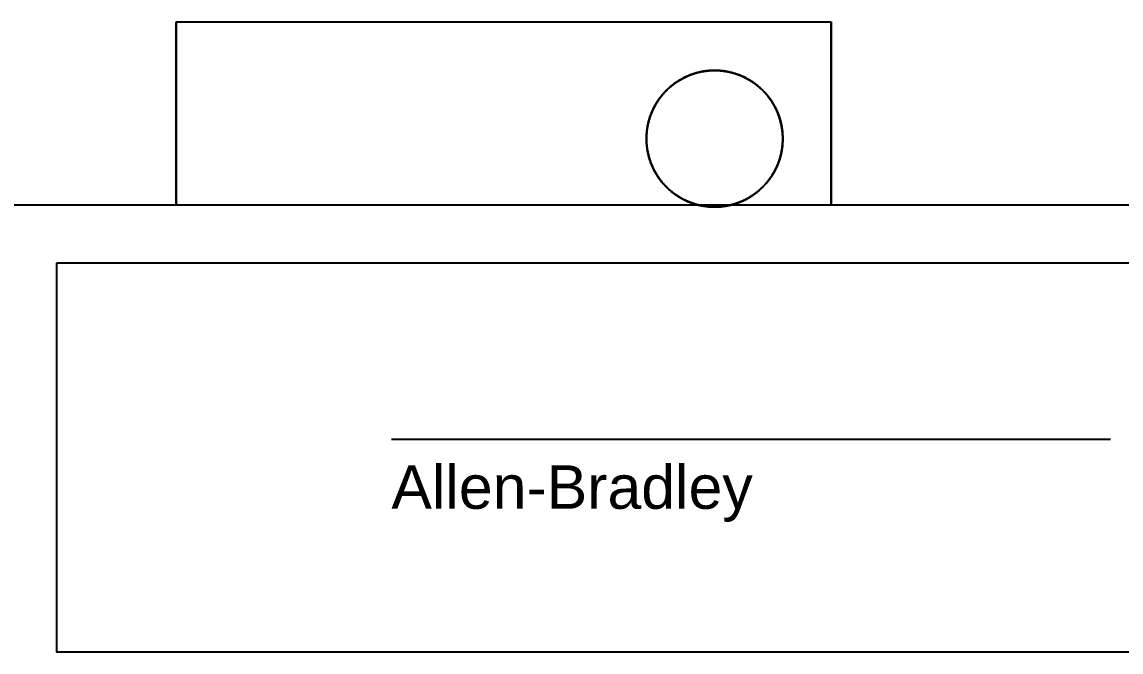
# Paper-space layout 'Sample Network Drawing - A1 Sheet' of a CAD drawing. Extents: x 49 to 806, y 22 to 564.
# Drawn here: x 581.065 to 585.091, y 134.538 to 136.845 of the extents above; entities that cross this region are included whole.
import ezdxf

# ---------------------------------------------------------------- set-up
doc = ezdxf.new("R2010")
doc.units = 0
doc.layers.add('N-EQPM-EXST', color=252, linetype='Continuous', lineweight=25)
doc.styles.get("Standard").update_dxf_attribs({"font": 'arial.ttf'})

psp = doc.layouts.new('Sample Network Drawing - A1 Sheet')

# ---------------------------------------------------------------- linework, layer by layer
at = {"layer": 'N-EQPM-EXST'}
for p, q in [((581.6297, 136.8452), (584.0297, 136.8452)), ((581.6297, 136.8452), (581.6297, 136.1752)), ((581.6297, 136.8452), (584.0297, 136.8452)), ((581.6297, 136.8452), (584.0297, 136.8452)), ((581.6297, 136.8452), (581.6297, 136.8452)), ((581.6297, 136.1752), (581.6297, 136.8452)), ((581.6297, 136.8452), (584.0297, 136.8452)), ((581.6297, 136.1752), (581.6297, 136.8452)), ((581.6297, 136.8452), (581.6297, 136.8452)), ((581.6297, 136.8452), (581.6297, 136.1752)), ((584.0297, 136.8452), (584.0297, 136.1752)), ((584.0297, 136.8452), (584.0297, 136.8452)), ((584.0297, 136.1752), (584.0297, 136.8452)), ((584.0297, 136.8452), (584.0297, 136.1752)), ((584.0297, 136.8452), (584.0297, 136.8452)), ((584.0297, 136.1752), (584.0297, 136.8452)), ((580.5297, 136.1752), (581.6297, 136.1752)), ((580.5297, 136.1752), (581.6297, 136.1752)), ((580.9797, 136.1752), (587.5297, 136.1752)), ((580.9797, 136.1752), (587.5297, 136.1752)), ((581.6297, 136.1752), (583.5415, 136.1752)), ((581.6297, 136.1752), (581.6297, 136.1752)), ((581.6297, 136.1752), (583.5415, 136.1752)), ((581.6297, 136.1752), (581.6297, 136.1752)), ((583.5415, 136.1752), (583.663, 136.1752)), ((583.5415, 136.1752), (583.663, 136.1752)), ((583.663, 136.1752), (584.0297, 136.1752)), ((583.663, 136.1752), (584.0297, 136.1752)), ((584.0297, 136.1752), (585.1297, 136.1752)), ((584.0297, 136.1752), (584.0297, 136.1752)), ((584.0297, 136.1752), (584.0297, 136.1752)), ((584.0297, 136.1752), (585.1297, 136.1752))]:
    psp.add_line(p, q, dxfattribs=at)
at = {"layer": 'N-EQPM-EXST', "flags": 128}
for points in [[(583.852, 136.4177), (583.852, 136.4205), (583.8519, 136.4233), (583.8518, 136.4262), (583.8517, 136.429), (583.8515, 136.4318), (583.8514, 136.4346), (583.8512, 136.4374), (583.8509, 136.4402), (583.8507, 136.4431), (583.8503, 136.4459), (583.85, 136.4487), (583.8497, 136.4515), (583.8492, 136.4543), (583.8488, 136.4571), (583.8484, 136.4599), (583.8479, 136.4626), (583.8474, 136.4654), (583.8468, 136.4682), (583.8462, 136.471), (583.8456, 136.4737), (583.8449, 136.4765), (583.8443, 136.4792), (583.8436, 136.4819), (583.8428, 136.4846), (583.8421, 136.4874), (583.8412, 136.4901), (583.8404, 136.4928), (583.8395, 136.4955), (583.8387, 136.4982), (583.8378, 136.5008), (583.8368, 136.5035), (583.8358, 136.5061), (583.8348, 136.5088), (583.8337, 136.5114), (583.8327, 136.514), (583.8316, 136.5166), (583.8304, 136.5192), (583.8293, 136.5218), (583.8281, 136.5243), (583.8269, 136.5269), (583.8256, 136.5294), (583.8243, 136.5319), (583.8231, 136.5344), (583.8217, 136.5369), (583.8204, 136.5394), (583.819, 136.5419), (583.8176, 136.5443), (583.8161, 136.5467), (583.8146, 136.5492), (583.8131, 136.5515), (583.8116, 136.5539), (583.8101, 136.5563), (583.8085, 136.5586), (583.8069, 136.5609), (583.8052, 136.5633), (583.8036, 136.5656), (583.8019, 136.5678), (583.8002, 136.57), (583.7985, 136.5723), (583.7967, 136.5745), (583.7949, 136.5767), (583.7931, 136.5788), (583.7913, 136.581), (583.7895, 136.5831), (583.7876, 136.5852), (583.7856, 136.5873), (583.7837, 136.5894), (583.7818, 136.5914), (583.7798, 136.5934), (583.7778, 136.5955), (583.7758, 136.5974), (583.7737, 136.5994), (583.7717, 136.6013), (583.7696, 136.6032), (583.7675, 136.6051), (583.7654, 136.6069), (583.7632, 136.6088), (583.7611, 136.6106), (583.7589, 136.6124), (583.7567, 136.6141), (583.7544, 136.6159), (583.7522, 136.6176), (583.7499, 136.6193), (583.7476, 136.6209), (583.7454, 136.6226), (583.743, 136.6242), (583.7407, 136.6257), (583.7383, 136.6273), (583.7359, 136.6288), (583.7335, 136.6303), (583.7312, 136.6318), (583.7287, 136.6332), (583.7263, 136.6346), (583.7238, 136.636), (583.7214, 136.6374), (583.7188, 136.6387), (583.7164, 136.6401), (583.7139, 136.6413), (583.7113, 136.6426), (583.7088, 136.6438), (583.7062, 136.6449), (583.7036, 136.6461), (583.701, 136.6473), (583.6984, 136.6484), (583.6958, 136.6494), (583.6932, 136.6505), (583.6906, 136.6515), (583.6879, 136.6525), (583.6853, 136.6534), (583.6826, 136.6544), (583.6799, 136.6553), (583.6772, 136.6561), (583.6746, 136.6569), (583.6718, 136.6578), (583.6691, 136.6585), (583.6664, 136.6593), (583.6637, 136.66), (583.6609, 136.6607), (583.6582, 136.6613), (583.6554, 136.6619), (583.6527, 136.6625), (583.6499, 136.6631), (583.6471, 136.6636), (583.6443, 136.6641), (583.6416, 136.6645), (583.6388, 136.665), (583.636, 136.6654), (583.6332, 136.6657), (583.6304, 136.6661), (583.6276, 136.6664), (583.6248, 136.6667), (583.622, 136.6669), (583.6192, 136.6671), (583.6163, 136.6672), (583.6135, 136.6674), (583.6107, 136.6675), (583.6079, 136.6676), (583.6051, 136.6677), (583.6022, 136.6677), (583.5994, 136.6677), (583.5966, 136.6676), (583.5938, 136.6675), (583.591, 136.6674), (583.5881, 136.6672), (583.5853, 136.6671), (583.5825, 136.6669), (583.5797, 136.6667), (583.5769, 136.6664), (583.5741, 136.6661), (583.5713, 136.6657), (583.5685, 136.6654), (583.5657, 136.665), (583.5629, 136.6645), (583.5601, 136.6641), (583.5573, 136.6636), (583.5546, 136.6631), (583.5518, 136.6625), (583.549, 136.6619), (583.5463, 136.6613), (583.5435, 136.6607), (583.5408, 136.66), (583.538, 136.6593), (583.5353, 136.6585), (583.5326, 136.6578), (583.5299, 136.6569), (583.5272, 136.6561), (583.5245, 136.6553), (583.5218, 136.6544), (583.5192, 136.6534), (583.5165, 136.6525), (583.5139, 136.6515), (583.5112, 136.6505), (583.5086, 136.6494), (583.506, 136.6484), (583.5034, 136.6473), (583.5008, 136.6461), (583.4982, 136.6449), (583.4957, 136.6438), (583.4932, 136.6426), (583.4906, 136.6413), (583.4881, 136.6401), (583.4856, 136.6387), (583.4831, 136.6374), (583.4806, 136.636), (583.4782, 136.6346), (583.4757, 136.6332), (583.4733, 136.6318), (583.4709, 136.6303), (583.4685, 136.6288), (583.4661, 136.6273), (583.4638, 136.6257), (583.4614, 136.6242), (583.4591, 136.6226), (583.4568, 136.6209), (583.4545, 136.6193), (583.4523, 136.6176), (583.45, 136.6159), (583.4478, 136.6141), (583.4456, 136.6124), (583.4434, 136.6106), (583.4412, 136.6088), (583.4391, 136.6069), (583.4369, 136.6051), (583.4348, 136.6032), (583.4328, 136.6013), (583.4307, 136.5994), (583.4286, 136.5974), (583.4266, 136.5955), (583.4247, 136.5934), (583.4227, 136.5914), (583.4207, 136.5894), (583.4188, 136.5873), (583.4169, 136.5852), (583.415, 136.5831), (583.4132, 136.581), (583.4113, 136.5788), (583.4095, 136.5767), (583.4077, 136.5745), (583.406, 136.5723), (583.4042, 136.57), (583.4025, 136.5678), (583.4009, 136.5656), (583.3992, 136.5633), (583.3976, 136.5609), (583.396, 136.5586), (583.3944, 136.5563), (583.3928, 136.5539), (583.3913, 136.5515), (583.3898, 136.5492), (583.3884, 136.5467), (583.3869, 136.5443), (583.3855, 136.5419), (583.3841, 136.5394), (583.3827, 136.5369), (583.3814, 136.5344), (583.3801, 136.5319), (583.3788, 136.5294), (583.3776, 136.5269), (583.3764, 136.5243), (583.3752, 136.5218), (583.374, 136.5192), (583.3729, 136.5166), (583.3718, 136.514), (583.3707, 136.5114), (583.3697, 136.5088), (583.3687, 136.5061), (583.3677, 136.5035), (583.3667, 136.5008), (583.3658, 136.4982), (583.3649, 136.4955), (583.364, 136.4928), (583.3632, 136.4901), (583.3624, 136.4874), (583.3616, 136.4846), (583.3609, 136.4819), (583.3602, 136.4792), (583.3595, 136.4765), (583.3589, 136.4737), (583.3582, 136.471), (583.3576, 136.4682), (583.3571, 136.4654), (583.3566, 136.4626), (583.3561, 136.4599), (583.3556, 136.4571), (583.3552, 136.4543), (583.3548, 136.4515), (583.3544, 136.4487), (583.3541, 136.4459), (583.3538, 136.4431), (583.3535, 136.4402), (583.3533, 136.4374), (583.353, 136.4346), (583.3529, 136.4318), (583.3528, 136.429), (583.3526, 136.4262), (583.3525, 136.4233), (583.3525, 136.4205), (583.3525, 136.4177), (583.3525, 136.4149), (583.3525, 136.412), (583.3526, 136.4092), (583.3528, 136.4064), (583.3529, 136.4036), (583.353, 136.4008), (583.3533, 136.3979), (583.3535, 136.3951), (583.3538, 136.3923), (583.3541, 136.3895), (583.3544, 136.3867), (583.3548, 136.3839), (583.3552, 136.3811), (583.3556, 136.3783), (583.3561, 136.3755), (583.3566, 136.3727), (583.3571, 136.3699), (583.3576, 136.3672), (583.3582, 136.3644), (583.3589, 136.3617), (583.3595, 136.3589), (583.3602, 136.3562), (583.3609, 136.3534), (583.3616, 136.3507), (583.3624, 136.348), (583.3632, 136.3453), (583.364, 136.3426), (583.3649, 136.3399), (583.3658, 136.3372), (583.3667, 136.3346), (583.3677, 136.3319), (583.3687, 136.3292), (583.3697, 136.3266), (583.3707, 136.324), (583.3718, 136.3214), (583.3729, 136.3188), (583.374, 136.3162), (583.3752, 136.3136), (583.3764, 136.311), (583.3776, 136.3085), (583.3788, 136.3059), (583.3801, 136.3034), (583.3814, 136.3009), (583.3827, 136.2984), (583.3841, 136.296), (583.3855, 136.2935), (583.3869, 136.2911), (583.3884, 136.2886), (583.3898, 136.2862), (583.3913, 136.2838), (583.3928, 136.2814), (583.3944, 136.2791), (583.396, 136.2768), (583.3976, 136.2744), (583.3992, 136.2721), (583.4009, 136.2698), (583.4025, 136.2676), (583.4042, 136.2653), (583.406, 136.2631), (583.4077, 136.2609), (583.4095, 136.2587), (583.4113, 136.2565), (583.4132, 136.2544), (583.415, 136.2522), (583.4169, 136.2501), (583.4188, 136.2481), (583.4207, 136.246), (583.4227, 136.2439), (583.4247, 136.2419), (583.4266, 136.2399), (583.4286, 136.2379), (583.4307, 136.236), (583.4328, 136.2341), (583.4348, 136.2322), (583.4369, 136.2303), (583.4391, 136.2284), (583.4412, 136.2266), (583.4434, 136.2248), (583.4456, 136.223), (583.4478, 136.2212), (583.45, 136.2195), (583.4523, 136.2178), (583.4545, 136.2161), (583.4568, 136.2145), (583.4591, 136.2128), (583.4614, 136.2112), (583.4638, 136.2096), (583.4661, 136.2081), (583.4685, 136.2065), (583.4709, 136.2051), (583.4733, 136.2036), (583.4757, 136.2021), (583.4782, 136.2007), (583.4806, 136.1993), (583.4831, 136.198), (583.4856, 136.1966), (583.4881, 136.1953), (583.4906, 136.194), (583.4932, 136.1928), (583.4957, 136.1916), (583.4982, 136.1904), (583.5008, 136.1892), (583.5034, 136.1881), (583.506, 136.187), (583.5086, 136.1859), (583.5112, 136.1849), (583.5139, 136.1839), (583.5165, 136.1829), (583.5192, 136.1819), (583.5218, 136.181), (583.5245, 136.1801), (583.5272, 136.1792), (583.5299, 136.1784), (583.5326, 136.1776), (583.5353, 136.1768), (583.538, 136.1761), (583.5408, 136.1754), (583.5435, 136.1747), (583.5463, 136.1741), (583.549, 136.1734), (583.5518, 136.1728), (583.5546, 136.1723), (583.5573, 136.1718), (583.5601, 136.1713), (583.5629, 136.1708), (583.5657, 136.1704), (583.5685, 136.17), (583.5713, 136.1696), (583.5741, 136.1693), (583.5769, 136.169), (583.5797, 136.1687), (583.5825, 136.1685), (583.5853, 136.1683), (583.5881, 136.1681), (583.591, 136.1679), (583.5938, 136.1678), (583.5966, 136.1678), (583.5994, 136.1677), (583.6022, 136.1677), (583.6051, 136.1677), (583.6079, 136.1678), (583.6107, 136.1678), (583.6135, 136.1679), (583.6163, 136.1681), (583.6192, 136.1683), (583.622, 136.1685), (583.6248, 136.1687), (583.6276, 136.169), (583.6304, 136.1693), (583.6332, 136.1696), (583.636, 136.17), (583.6388, 136.1704), (583.6416, 136.1708), (583.6443, 136.1713), (583.6471, 136.1718), (583.6499, 136.1723), (583.6527, 136.1728), (583.6554, 136.1734), (583.6582, 136.1741), (583.6609, 136.1747), (583.6637, 136.1754), (583.6664, 136.1761), (583.6691, 136.1768), (583.6718, 136.1776), (583.6746, 136.1784), (583.6772, 136.1792), (583.6799, 136.1801), (583.6826, 136.181), (583.6853, 136.1819), (583.6879, 136.1829), (583.6906, 136.1839), (583.6932, 136.1849), (583.6958, 136.1859), (583.6984, 136.187), (583.701, 136.1881), (583.7036, 136.1892), (583.7062, 136.1904), (583.7088, 136.1916), (583.7113, 136.1928), (583.7139, 136.194), (583.7164, 136.1953), (583.7188, 136.1966), (583.7214, 136.198), (583.7238, 136.1993), (583.7263, 136.2007), (583.7287, 136.2021), (583.7312, 136.2036), (583.7335, 136.2051), (583.7359, 136.2065), (583.7383, 136.2081), (583.7407, 136.2096), (583.743, 136.2112), (583.7454, 136.2128), (583.7476, 136.2145), (583.7499, 136.2161), (583.7522, 136.2178), (583.7544, 136.2195), (583.7567, 136.2212), (583.7589, 136.223), (583.7611, 136.2248), (583.7632, 136.2266), (583.7654, 136.2284), (583.7675, 136.2303), (583.7696, 136.2322), (583.7717, 136.2341), (583.7737, 136.236), (583.7758, 136.2379), (583.7778, 136.2399), (583.7798, 136.2419), (583.7818, 136.2439), (583.7837, 136.246), (583.7856, 136.2481), (583.7876, 136.2501), (583.7895, 136.2522), (583.7913, 136.2544), (583.7931, 136.2565), (583.7949, 136.2587), (583.7967, 136.2609), (583.7985, 136.2631), (583.8002, 136.2653), (583.8019, 136.2676), (583.8036, 136.2698), (583.8052, 136.2721), (583.8069, 136.2744), (583.8085, 136.2768), (583.8101, 136.2791), (583.8116, 136.2814), (583.8131, 136.2838), (583.8146, 136.2862), (583.8161, 136.2886), (583.8176, 136.2911), (583.819, 136.2935), (583.8204, 136.296), (583.8217, 136.2984), (583.8231, 136.3009), (583.8243, 136.3034), (583.8256, 136.3059), (583.8269, 136.3085), (583.8281, 136.311), (583.8293, 136.3136), (583.8304, 136.3162), (583.8316, 136.3188), (583.8327, 136.3214), (583.8337, 136.324), (583.8348, 136.3266), (583.8358, 136.3292), (583.8368, 136.3319), (583.8378, 136.3346), (583.8387, 136.3372), (583.8395, 136.3399), (583.8404, 136.3426), (583.8412, 136.3453), (583.8421, 136.348), (583.8428, 136.3507), (583.8436, 136.3534), (583.8443, 136.3562), (583.8449, 136.3589), (583.8456, 136.3617), (583.8462, 136.3644), (583.8468, 136.3672), (583.8474, 136.3699), (583.8479, 136.3727), (583.8484, 136.3755), (583.8488, 136.3783), (583.8492, 136.3811), (583.8497, 136.3839), (583.85, 136.3867), (583.8503, 136.3895), (583.8507, 136.3923), (583.8509, 136.3951), (583.8512, 136.3979), (583.8514, 136.4008), (583.8515, 136.4036), (583.8517, 136.4064), (583.8518, 136.4092), (583.8519, 136.412), (583.852, 136.4149), (583.852, 136.4177)], [(583.5415, 136.1752), (583.5388, 136.1759), (583.5361, 136.1766), (583.5334, 136.1774), (583.5307, 136.1782), (583.528, 136.179), (583.5253, 136.1799), (583.5226, 136.1808), (583.5199, 136.1817), (583.5172, 136.1826), (583.5146, 136.1836), (583.512, 136.1846), (583.5094, 136.1856), (583.5068, 136.1867), (583.5041, 136.1878), (583.5015, 136.1889), (583.499, 136.1901), (583.4964, 136.1912), (583.4939, 136.1925), (583.4913, 136.1937), (583.4888, 136.1949), (583.4863, 136.1963), (583.4838, 136.1976), (583.4813, 136.1989), (583.4789, 136.2003), (583.4764, 136.2017), (583.474, 136.2031), (583.4716, 136.2046), (583.4692, 136.2061), (583.4668, 136.2076), (583.4645, 136.2092), (583.4621, 136.2107), (583.4598, 136.2123), (583.4575, 136.214), (583.4552, 136.2156), (583.453, 136.2173), (583.4507, 136.219), (583.4485, 136.2207), (583.4462, 136.2225), (583.4441, 136.2243), (583.4419, 136.226), (583.4397, 136.2279), (583.4376, 136.2297), (583.4355, 136.2316), (583.4334, 136.2335), (583.4313, 136.2354), (583.4293, 136.2373), (583.4273, 136.2393), (583.4253, 136.2413), (583.4233, 136.2433), (583.4213, 136.2453), (583.4194, 136.2474), (583.4175, 136.2495), (583.4156, 136.2516), (583.4138, 136.2537), (583.4119, 136.2558), (583.4101, 136.258), (583.4083, 136.2602), (583.4065, 136.2624), (583.4048, 136.2646), (583.4031, 136.2668), (583.4014, 136.2691), (583.3998, 136.2714), (583.3981, 136.2737), (583.3965, 136.276), (583.3949, 136.2783), (583.3933, 136.2807), (583.3918, 136.283), (583.3903, 136.2854), (583.3888, 136.2879), (583.3874, 136.2902), (583.386, 136.2927), (583.3846, 136.2951), (583.3832, 136.2976), (583.3818, 136.3001), (583.3805, 136.3026), (583.3792, 136.3051), (583.378, 136.3076), (583.3768, 136.3102), (583.3756, 136.3127), (583.3744, 136.3153), (583.3732, 136.3179), (583.3721, 136.3205), (583.3711, 136.3231), (583.37, 136.3257), (583.369, 136.3283), (583.368, 136.331), (583.3671, 136.3336), (583.3661, 136.3363), (583.3652, 136.339), (583.3643, 136.3417), (583.3635, 136.3444), (583.3627, 136.3471), (583.3619, 136.3498), (583.3612, 136.3525), (583.3604, 136.3552), (583.3597, 136.358), (583.3591, 136.3607), (583.3585, 136.3634), (583.3579, 136.3662), (583.3573, 136.3689), (583.3568, 136.3717), (583.3563, 136.3745), (583.3558, 136.3773), (583.3553, 136.3801), (583.3549, 136.3829), (583.3546, 136.3857), (583.3542, 136.3884), (583.3539, 136.3913), (583.3536, 136.3941), (583.3534, 136.3969), (583.3531, 136.3997), (583.353, 136.4025), (583.3528, 136.4053), (583.3527, 136.4081), (583.3526, 136.411), (583.3525, 136.4138), (583.3525, 136.4166), (583.3525, 136.4194), (583.3525, 136.4223), (583.3526, 136.4251), (583.3527, 136.4279), (583.3528, 136.4307), (583.353, 136.4335), (583.3532, 136.4363), (583.3534, 136.4392), (583.3537, 136.442), (583.354, 136.4448), (583.3543, 136.4476), (583.3547, 136.4504), (583.355, 136.4532), (583.3554, 136.456), (583.3559, 136.4588), (583.3564, 136.4616), (583.3569, 136.4643), (583.3574, 136.4671), (583.358, 136.4699), (583.3586, 136.4726), (583.3592, 136.4754), (583.3599, 136.4781), (583.3606, 136.4808), (583.3613, 136.4836), (583.3621, 136.4863), (583.3629, 136.489), (583.3637, 136.4917), (583.3645, 136.4944), (583.3654, 136.4971), (583.3663, 136.4998), (583.3673, 136.5024), (583.3683, 136.5051), (583.3693, 136.5077), (583.3703, 136.5103), (583.3713, 136.5129), (583.3724, 136.5156), (583.3736, 136.5181), (583.3747, 136.5207), (583.3759, 136.5233), (583.3771, 136.5258), (583.3783, 136.5284), (583.3796, 136.5309), (583.3808, 136.5334), (583.3822, 136.5359), (583.3835, 136.5384), (583.3849, 136.5408), (583.3863, 136.5433), (583.3878, 136.5457), (583.3892, 136.5482), (583.3907, 136.5505), (583.3922, 136.5529), (583.3937, 136.5553), (583.3953, 136.5576), (583.3969, 136.56), (583.3985, 136.5623), (583.4002, 136.5645), (583.4018, 136.5668), (583.4035, 136.5691), (583.4052, 136.5713), (583.407, 136.5736), (583.4088, 136.5758), (583.4106, 136.5779), (583.4123, 136.5801), (583.4142, 136.5822), (583.4161, 136.5843), (583.418, 136.5864), (583.4199, 136.5885), (583.4218, 136.5906), (583.4238, 136.5926), (583.4258, 136.5946), (583.4278, 136.5966), (583.4298, 136.5985), (583.4318, 136.6004), (583.4339, 136.6024), (583.436, 136.6042), (583.4381, 136.6061), (583.4403, 136.608), (583.4424, 136.6098), (583.4446, 136.6116), (583.4468, 136.6134), (583.449, 136.6151), (583.4513, 136.6168), (583.4535, 136.6185), (583.4558, 136.6202), (583.4581, 136.6218), (583.4604, 136.6234), (583.4627, 136.625), (583.465, 136.6266), (583.4674, 136.6281), (583.4698, 136.6296), (583.4722, 136.6311), (583.4746, 136.6326), (583.477, 136.634), (583.4795, 136.6354), (583.482, 136.6368), (583.4845, 136.6381), (583.4869, 136.6395), (583.4895, 136.6407), (583.492, 136.642), (583.4945, 136.6432), (583.4971, 136.6444), (583.4996, 136.6456), (583.5022, 136.6467), (583.5048, 136.6478), (583.5074, 136.6489), (583.51, 136.65), (583.5126, 136.651), (583.5153, 136.652), (583.5179, 136.653), (583.5206, 136.6539), (583.5232, 136.6548), (583.5259, 136.6557), (583.5286, 136.6566), (583.5313, 136.6574), (583.534, 136.6582), (583.5367, 136.6589), (583.5395, 136.6596), (583.5422, 136.6603), (583.5449, 136.661), (583.5477, 136.6616), (583.5504, 136.6622), (583.5532, 136.6628), (583.556, 136.6634), (583.5587, 136.6639), (583.5615, 136.6643), (583.5643, 136.6648), (583.5671, 136.6652), (583.5699, 136.6656), (583.5727, 136.6659), (583.5755, 136.6662), (583.5783, 136.6665), (583.5811, 136.6668), (583.5839, 136.667), (583.5867, 136.6672), (583.5895, 136.6673), (583.5924, 136.6675), (583.5952, 136.6676), (583.598, 136.6676), (583.6008, 136.6677), (583.6036, 136.6677), (583.6064, 136.6676), (583.6093, 136.6676), (583.6121, 136.6675), (583.6149, 136.6673), (583.6177, 136.6672), (583.6205, 136.667), (583.6233, 136.6668), (583.6262, 136.6665), (583.629, 136.6662), (583.6318, 136.6659), (583.6346, 136.6656), (583.6373, 136.6652), (583.6401, 136.6648), (583.6429, 136.6643), (583.6457, 136.6639), (583.6485, 136.6634), (583.6513, 136.6628), (583.654, 136.6622), (583.6568, 136.6616), (583.6595, 136.661), (583.6623, 136.6603), (583.665, 136.6596), (583.6677, 136.6589), (583.6704, 136.6582), (583.6731, 136.6574), (583.6759, 136.6566), (583.6785, 136.6557), (583.6812, 136.6548), (583.6839, 136.6539), (583.6865, 136.653), (583.6892, 136.652), (583.6918, 136.651), (583.6944, 136.65), (583.6971, 136.6489), (583.6997, 136.6478), (583.7023, 136.6467), (583.7048, 136.6456), (583.7074, 136.6444), (583.71, 136.6432), (583.7125, 136.642), (583.715, 136.6407), (583.7175, 136.6395), (583.72, 136.6381), (583.7225, 136.6368), (583.7249, 136.6354), (583.7274, 136.634), (583.7298, 136.6326), (583.7323, 136.6311), (583.7346, 136.6296), (583.737, 136.6281), (583.7394, 136.6266), (583.7417, 136.625), (583.7441, 136.6234), (583.7464, 136.6218), (583.7487, 136.6202), (583.7509, 136.6185), (583.7532, 136.6168), (583.7554, 136.6151), (583.7577, 136.6134), (583.7599, 136.6116), (583.762, 136.6098), (583.7642, 136.608), (583.7663, 136.6061), (583.7684, 136.6042), (583.7705, 136.6024), (583.7726, 136.6004), (583.7747, 136.5985), (583.7767, 136.5966), (583.7787, 136.5946), (583.7807, 136.5926), (583.7826, 136.5906), (583.7846, 136.5885), (583.7865, 136.5864), (583.7884, 136.5843), (583.7902, 136.5822), (583.7921, 136.5801), (583.7939, 136.5779), (583.7957, 136.5758), (583.7975, 136.5736), (583.7992, 136.5713), (583.8009, 136.5691), (583.8026, 136.5668), (583.8043, 136.5645), (583.8059, 136.5623), (583.8076, 136.56), (583.8091, 136.5576), (583.8107, 136.5553), (583.8123, 136.5529), (583.8138, 136.5505), (583.8153, 136.5482), (583.8167, 136.5457), (583.8182, 136.5433), (583.8195, 136.5408), (583.8209, 136.5384), (583.8223, 136.5359), (583.8236, 136.5334), (583.8249, 136.5309), (583.8261, 136.5284), (583.8274, 136.5258), (583.8286, 136.5233), (583.8297, 136.5207), (583.8309, 136.5181), (583.832, 136.5156), (583.8331, 136.5129), (583.8342, 136.5103), (583.8352, 136.5077), (583.8362, 136.5051), (583.8372, 136.5024), (583.8381, 136.4998), (583.839, 136.4971), (583.8399, 136.4944), (583.8407, 136.4917), (583.8416, 136.489), (583.8424, 136.4863), (583.8431, 136.4836), (583.8438, 136.4808), (583.8445, 136.4781), (583.8452, 136.4754), (583.8459, 136.4726), (583.8465, 136.4699), (583.847, 136.4671), (583.8476, 136.4643), (583.8481, 136.4616), (583.8486, 136.4588), (583.849, 136.456), (583.8494, 136.4532), (583.8498, 136.4504), (583.8502, 136.4476), (583.8505, 136.4448), (583.8508, 136.442), (583.851, 136.4392), (583.8513, 136.4363), (583.8514, 136.4335), (583.8516, 136.4307), (583.8517, 136.4279), (583.8519, 136.4251), (583.8519, 136.4223), (583.852, 136.4194), (583.852, 136.4166), (583.8519, 136.4138), (583.8519, 136.411), (583.8518, 136.4081), (583.8516, 136.4053), (583.8515, 136.4025), (583.8513, 136.3997), (583.8511, 136.3969), (583.8509, 136.3941), (583.8506, 136.3913), (583.8503, 136.3884), (583.8499, 136.3857), (583.8495, 136.3829), (583.8491, 136.3801), (583.8487, 136.3773), (583.8482, 136.3745), (583.8477, 136.3717), (583.8471, 136.3689), (583.8466, 136.3662), (583.846, 136.3634), (583.8454, 136.3607), (583.8447, 136.358), (583.844, 136.3552), (583.8433, 136.3525), (583.8426, 136.3498), (583.8418, 136.3471), (583.841, 136.3444), (583.8401, 136.3417), (583.8393, 136.339), (583.8384, 136.3363), (583.8374, 136.3336), (583.8364, 136.331), (583.8355, 136.3283), (583.8344, 136.3257), (583.8334, 136.3231), (583.8323, 136.3205), (583.8312, 136.3179), (583.8301, 136.3153), (583.8289, 136.3127), (583.8277, 136.3102), (583.8264, 136.3076), (583.8252, 136.3051), (583.8239, 136.3026), (583.8226, 136.3001), (583.8213, 136.2976), (583.8199, 136.2951), (583.8185, 136.2927), (583.8171, 136.2902), (583.8156, 136.2879), (583.8141, 136.2854), (583.8126, 136.283), (583.8111, 136.2807), (583.8096, 136.2783), (583.8079, 136.276), (583.8063, 136.2737), (583.8047, 136.2714), (583.803, 136.2691), (583.8014, 136.2668), (583.7997, 136.2646), (583.7979, 136.2624), (583.7961, 136.2602), (583.7943, 136.258), (583.7926, 136.2558), (583.7907, 136.2537), (583.7889, 136.2516), (583.787, 136.2495), (583.7851, 136.2474), (583.7831, 136.2453), (583.7812, 136.2433), (583.7792, 136.2413), (583.7772, 136.2393), (583.7752, 136.2373), (583.7731, 136.2354), (583.771, 136.2335), (583.7689, 136.2316), (583.7668, 136.2297), (583.7647, 136.2279), (583.7626, 136.226), (583.7604, 136.2243), (583.7582, 136.2225), (583.756, 136.2207), (583.7538, 136.219), (583.7515, 136.2173), (583.7492, 136.2156), (583.747, 136.214), (583.7446, 136.2123), (583.7423, 136.2107), (583.74, 136.2092), (583.7376, 136.2076), (583.7352, 136.2061), (583.7329, 136.2046), (583.7304, 136.2031), (583.728, 136.2017), (583.7256, 136.2003), (583.7231, 136.1989), (583.7206, 136.1976), (583.7181, 136.1963), (583.7156, 136.1949), (583.7131, 136.1937), (583.7106, 136.1925), (583.708, 136.1912), (583.7055, 136.1901), (583.7029, 136.1889), (583.7003, 136.1878), (583.6977, 136.1867), (583.6951, 136.1856), (583.6925, 136.1846), (583.6899, 136.1836), (583.6872, 136.1826), (583.6846, 136.1817), (583.6818, 136.1808), (583.6792, 136.1799), (583.6765, 136.179), (583.6738, 136.1782), (583.6711, 136.1774), (583.6684, 136.1766), (583.6657, 136.1759), (583.6629, 136.1752), (583.6601, 136.1745), (583.6574, 136.1739), (583.6546, 136.1732), (583.6518, 136.1727), (583.649, 136.1721), (583.6462, 136.1716), (583.6434, 136.1711), (583.6406, 136.1707), (583.6378, 136.1702), (583.6349, 136.1699), (583.6321, 136.1695), (583.6293, 136.1692), (583.6264, 136.1689), (583.6236, 136.1686), (583.6208, 136.1684), (583.6179, 136.1682), (583.615, 136.168), (583.6122, 136.1679), (583.6094, 136.1678), (583.6065, 136.1678), (583.6036, 136.1677), (583.6008, 136.1677), (583.598, 136.1678), (583.5951, 136.1678), (583.5922, 136.1679), (583.5894, 136.168), (583.5866, 136.1682), (583.5837, 136.1684), (583.5808, 136.1686), (583.578, 136.1689), (583.5752, 136.1692), (583.5723, 136.1695), (583.5695, 136.1699), (583.5667, 136.1702), (583.5639, 136.1707), (583.5611, 136.1711), (583.5582, 136.1716), (583.5554, 136.1721), (583.5526, 136.1727), (583.5498, 136.1732), (583.5471, 136.1739), (583.5443, 136.1745)]]:
    psp.add_lwpolyline(points, close=True, dxfattribs=at)
at = {"layer": 'N-EQPM-EXST'}
psp.add_lwpolyline([(581.1922, 135.9627), (587.3172, 135.9627), (587.3172, 134.5377), (581.1922, 134.5377)], close=True, dxfattribs=at)
psp.add_lwpolyline([(582.418, 135.3178), (585.0527, 135.3178)], dxfattribs=at)
psp.add_circle((583.6022, 136.4177), 0.25, dxfattribs=at)
for start, end in [(284.0699, 255.9301), (255.9301, 284.0699)]:
    psp.add_arc((583.6022, 136.4177), 0.25, start, end, dxfattribs=at)

# ---------------------------------------------------------------- texts
psp.add_text('Allen-Bradley', height=0.159375, dxfattribs=at).set_placement((582.418, 135.0622))

doc.saveas('drawing.dxf')
